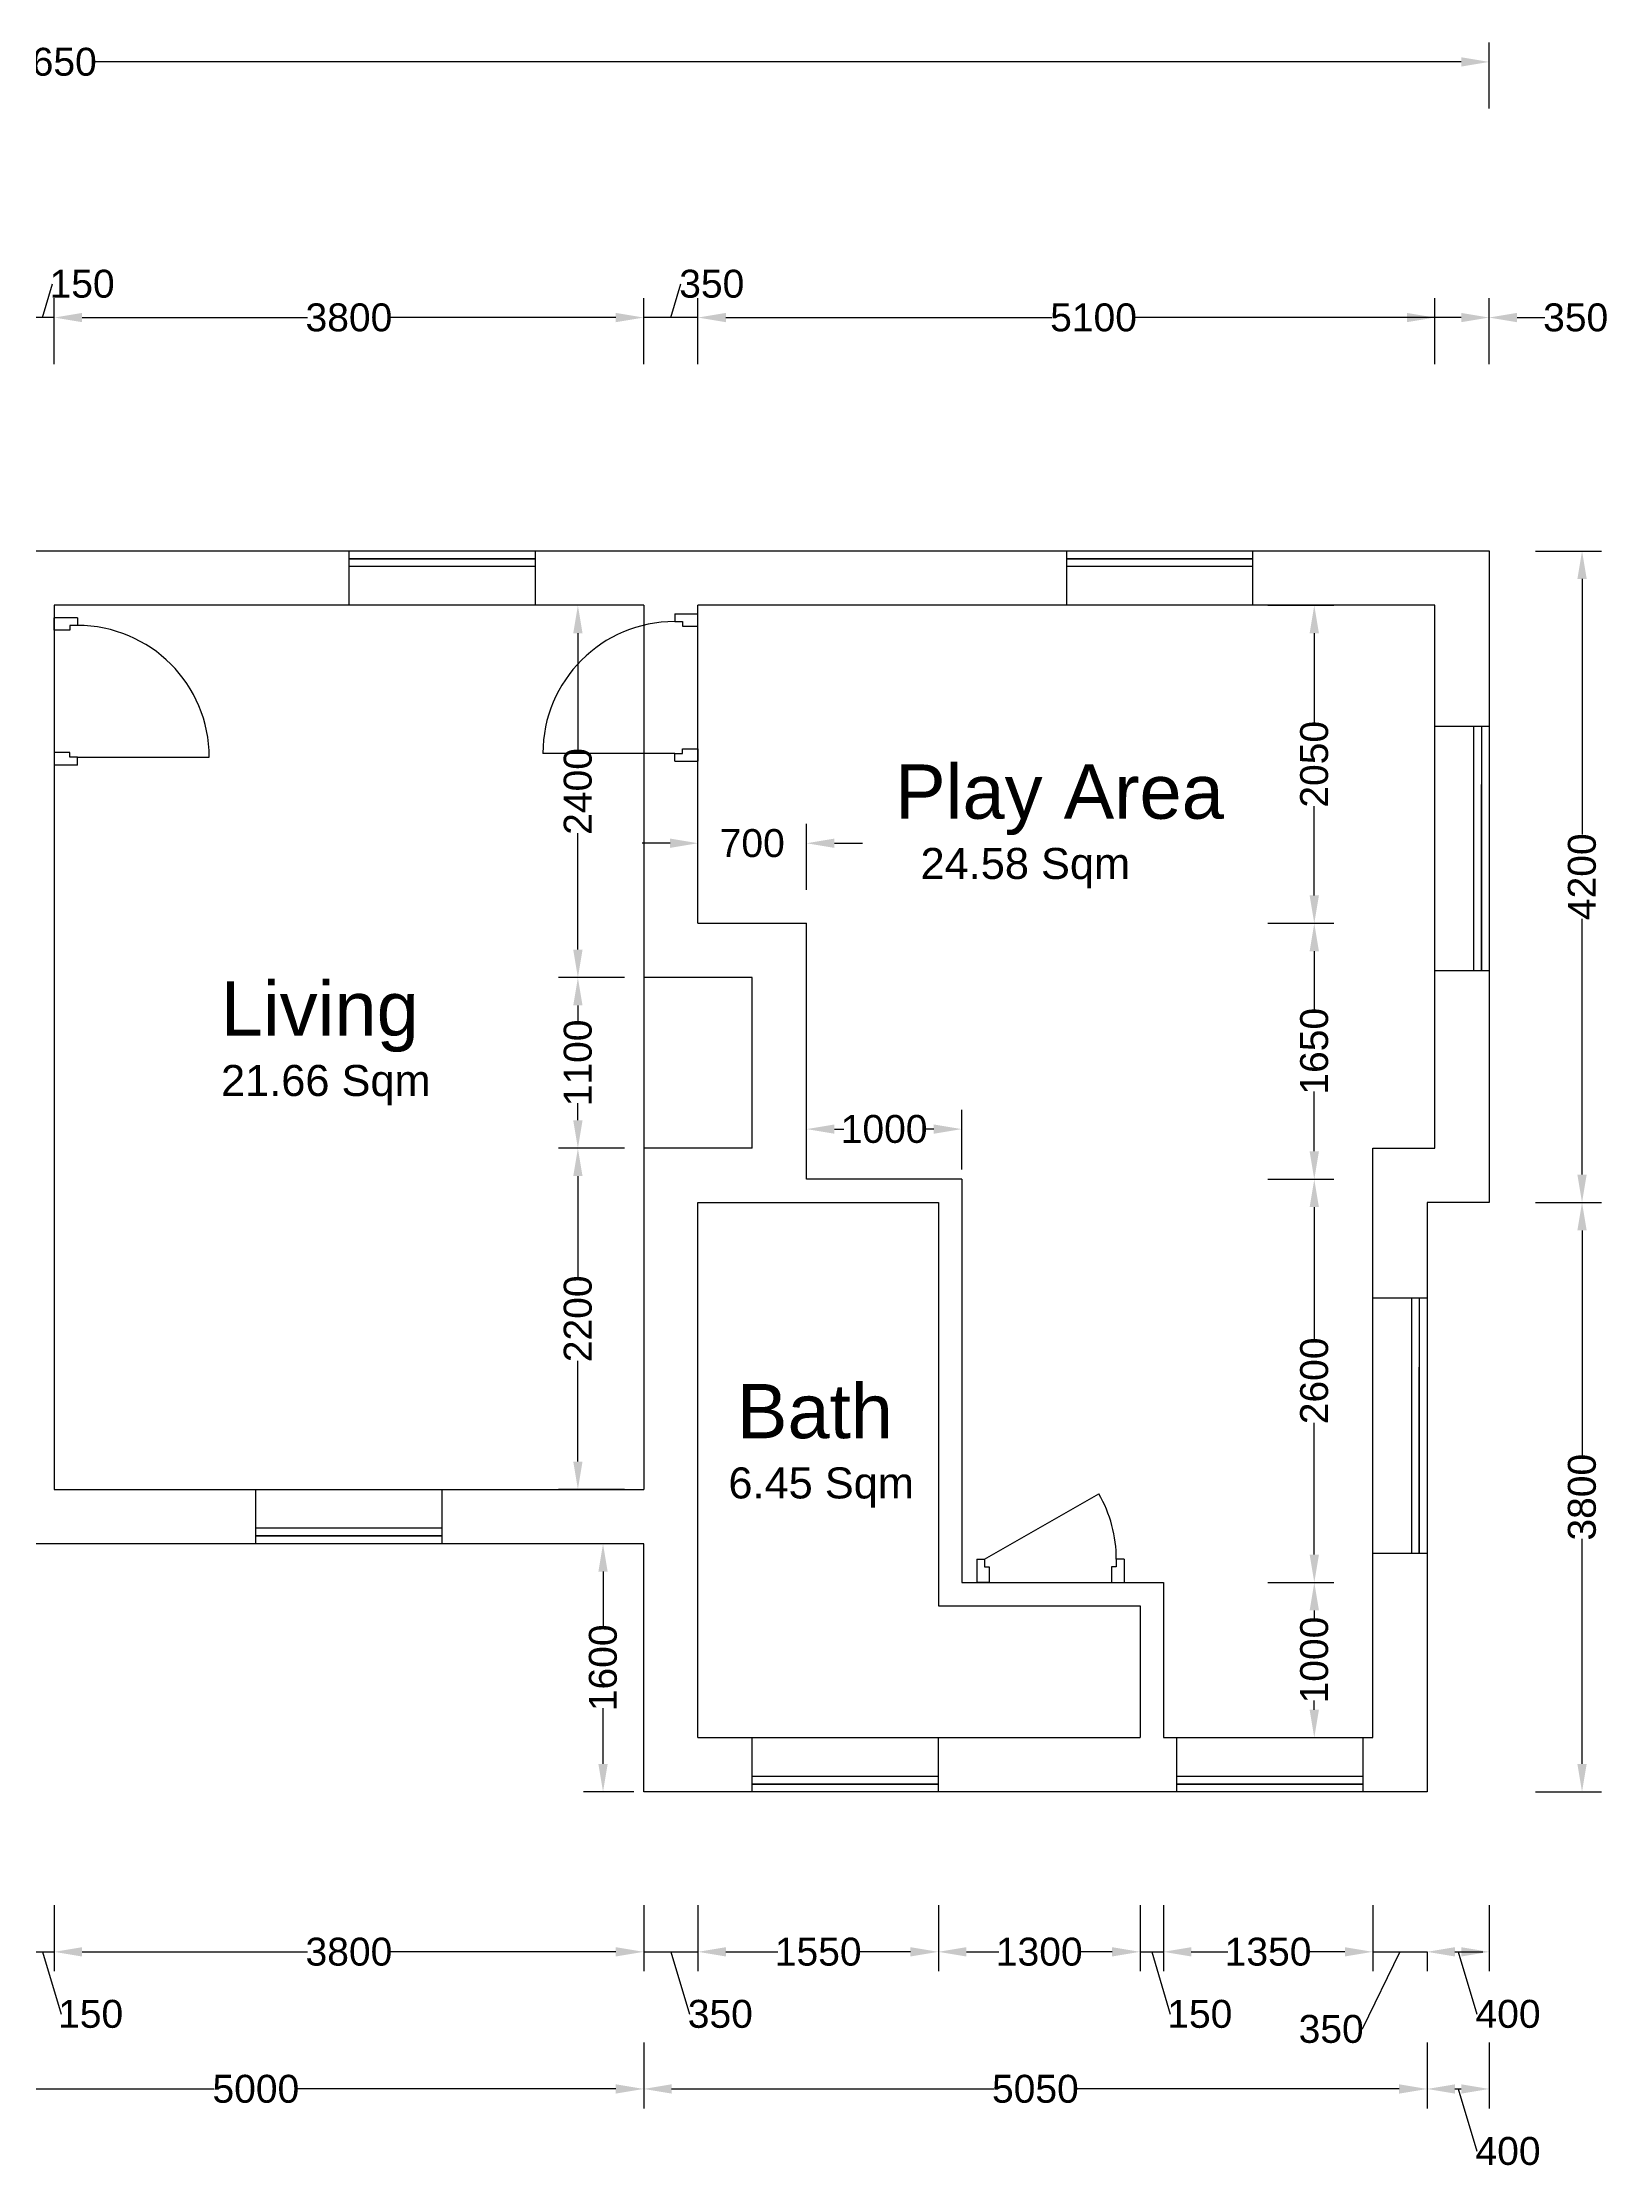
# Model space of a CAD drawing. Header units: millimetres. Extents: x -500 to 24950, y -2718 to 10994.
# Drawn here: x 14862 to 24950, y -2718 to 10994 of the extents above; entities that cross this region are included whole.
import ezdxf

# ---------------------------------------------------------------- set-up
doc = ezdxf.new("R2010")
doc.units = ezdxf.units.MM
doc.header["$MEASUREMENT"] = 0
doc.linetypes.add('CENTER2', pattern=[1.125, 0.75, -0.125, 0.125, -0.125])
for name, color, linetype in [('1walls', 7, 'Continuous'), ('dli (dimension lines)', 10, 'Continuous'), ('doors', 90, 'Continuous'), ('text labels', 7, 'Continuous'), ('windows', 130, 'Continuous')]:
    doc.layers.add(name, color=color, linetype=linetype)
doc.styles.get("Standard").update_dxf_attribs({"font": 'arial.ttf'})
doc.dimstyles.new('Annotative', dxfattribs={"dimscale": 0, "dimtxt": 1.8, "dimasz": 1.8, "dimexe": 1.25, "dimexo": 0.63, "dimgap": 0, "dimtad": 0, "dimdec": 0, "dimzin": 0, "dimdsep": 46, "dimtxsty": 'Standard', "dimcen": -2.5, "dimadec": 0, "dimazin": 0, "dimtfac": 1, "dimtdec": 0, "dimtofl": 0, "dimtmove": 0, "dimatfit": 3, "dimldrblk": 'DOT', "dimfxl": 3, "dimfxlon": 1, "dimtolj": 1, "dimtzin": 0, "dimarcsym": 0})

# ---------------------------------------------------------------- blocks, each defined once
blk = doc.blocks.new('*U5')
for p, q in [((0, 350), (0, 0)), ((0, 300), (1200, 300)), ((1200, 300), (0, 300)), ((1200, 350), (1200, 0)), ((1200, 250), (0, 250))]:
    blk.add_line(p, q)
blk = doc.blocks.new('*U4')
for p, q in [((0, 0), (0, 350)), ((1200, 0), (1200, 350)), ((1200, 100), (0, 100)), ((0, 50), (1200, 50)), ((1200, 50), (0, 50))]:
    blk.add_line(p, q)
blk = doc.blocks.new('*U3')
for p, q in [((0, 0), (0, 350)), ((1575, 0), (1575, 350)), ((1575, 100), (0, 100)), ((0, 50), (1200, 50)), ((1575, 50), (0, 50))]:
    blk.add_line(p, q)
blk = doc.blocks.new('*U2')
for p, q in [((0, 0), (0, 350)), ((1646, 0), (1646, 350)), ((1646, 100), (0, 100)), ((0, 50), (1200, 50)), ((1646, 50), (0, 50))]:
    blk.add_line(p, q)
blk = doc.blocks.new('*U8')
for p, q in [((900, 150), (900, 1000)), ((0, 150), (0, 0)), ((0, 150), (50, 150)), ((50, 150), (50, 100)), ((950, 150), (900, 150)), ((900, 150), (900, 100)), ((950, 150), (950, 0)), ((80, 0), (0, 0)), ((50, 100), (80, 100)), ((80, 100), (80, 0)), ((900, 100), (870, 100)), ((870, 100), (870, 0)), ((870, 0), (950, 0))]:
    blk.add_line(p, q)
blk.add_arc((900, 150), 850, 90, 180)
blk = doc.blocks.new('*U7')
for p, q in [((50, 150), (50, 1000)), ((0, 150), (0, 0)), ((0, 150), (50, 150)), ((50, 150), (50, 100)), ((950, 150), (900, 150)), ((900, 150), (900, 100)), ((950, 150), (950, 0)), ((80, 0), (0, 0)), ((50, 100), (80, 100)), ((80, 100), (80, 0)), ((900, 100), (870, 100)), ((870, 100), (870, 0)), ((870, 0), (950, 0))]:
    blk.add_line(p, q)
blk.add_arc((50, 150), 850, 0, 90)
blk = doc.blocks.new('*D12')
at = {"layer": 'Defpoints', "color": 0}
for p in [(24187, 9221), (24187, 8583), (23837, 8233)]:
    blk.add_point(p, dxfattribs=at)
at = {"layer": 'dli (dimension lines)', "color": 0, "lineweight": -2, "transparency": 16777216}
for p, q in [((23837, 8921), (23837, 9346)), ((24187, 8921), (24187, 9346)), ((23657, 9221), (23477, 9221)), ((24367, 9221), (24547, 9221))]:
    blk.add_line(p, q, dxfattribs=at)
at = {"layer": 'dli (dimension lines)', "color": 0, "transparency": 16777216}
for points in [[(23657, 9251), (23657, 9191), (23837, 9221)], [(24367, 9251), (24367, 9191), (24187, 9221)]]:
    blk.add_solid(points, dxfattribs=at)
at = {"layer": 'dli (dimension lines)', "color": 0, "transparency": 16777216, "insert": (24745, 9221), "char_height": 180, "attachment_point": 5}
blk.add_mtext('\\A1;350', dxfattribs=at)
blk = doc.blocks.new('_Dot')
at = {"color": 0, "linetype": 'ByBlock', "lineweight": -2}
blk.add_line((-0.5, 0), (-1, 0), dxfattribs=at)
at = {"color": 0, "linetype": 'ByBlock', "const_width": 0.5}
blk.add_lwpolyline([(-0.25, 0, 1), (0.25, 0, 1)], format="xyb", close=True, dxfattribs=at)
blk = doc.blocks.new('*D13')
at = {"layer": 'Defpoints', "color": 0}
for p in [(19087, 9221), (24187, 8583), (19087, 8233)]:
    blk.add_point(p, dxfattribs=at)
at = {"layer": 'dli (dimension lines)', "color": 0, "lineweight": -2, "transparency": 16777216}
for p, q in [((19087, 8921), (19087, 9346)), ((24187, 8921), (24187, 9346)), ((19267, 9221), (21369, 9221)), ((24007, 9221), (21905, 9221))]:
    blk.add_line(p, q, dxfattribs=at)
at = {"layer": 'dli (dimension lines)', "color": 0, "transparency": 16777216}
for points in [[(19267, 9251), (19267, 9191), (19087, 9221)], [(24007, 9251), (24007, 9191), (24187, 9221)]]:
    blk.add_solid(points, dxfattribs=at)
at = {"layer": 'dli (dimension lines)', "color": 0, "transparency": 16777216, "insert": (21637, 9221), "char_height": 180, "attachment_point": 5}
blk.add_mtext('\\A1;5100', dxfattribs=at)
blk = doc.blocks.new('*D14')
at = {"layer": 'Defpoints', "color": 0}
for p in [(18737, 9221), (18737, 8233), (19087, 8233)]:
    blk.add_point(p, dxfattribs=at)
at = {"layer": 'dli (dimension lines)', "color": 0, "lineweight": -2, "transparency": 16777216}
for p, q in [((18737, 8921), (18737, 9346)), ((18912, 9221), (18977, 9438)), ((19087, 8921), (19087, 9346)), ((18557, 9221), (18377, 9221)), ((19087, 9221), (18737, 9221)), ((19267, 9221), (19447, 9221))]:
    blk.add_line(p, q, dxfattribs=at)
at = {"layer": 'dli (dimension lines)', "color": 0, "transparency": 16777216}
for points in [[(18557, 9251), (18557, 9191), (18737, 9221)], [(19267, 9251), (19267, 9191), (19087, 9221)]]:
    blk.add_solid(points, dxfattribs=at)
at = {"layer": 'dli (dimension lines)', "color": 0, "transparency": 16777216, "insert": (19176, 9438), "char_height": 180, "attachment_point": 5}
blk.add_mtext('\\A1;350', dxfattribs=at)
blk = doc.blocks.new('*D15')
at = {"layer": 'Defpoints', "color": 0}
for p in [(14937, 9221), (14937, 8233), (18737, 8233)]:
    blk.add_point(p, dxfattribs=at)
at = {"layer": 'dli (dimension lines)', "color": 0, "lineweight": -2, "transparency": 16777216}
for p, q in [((14937, 8921), (14937, 9346)), ((18737, 8921), (18737, 9346)), ((15117, 9221), (16569, 9221)), ((18557, 9221), (17105, 9221))]:
    blk.add_line(p, q, dxfattribs=at)
at = {"layer": 'dli (dimension lines)', "color": 0, "transparency": 16777216}
for points in [[(15117, 9251), (15117, 9191), (14937, 9221)], [(18557, 9251), (18557, 9191), (18737, 9221)]]:
    blk.add_solid(points, dxfattribs=at)
at = {"layer": 'dli (dimension lines)', "color": 0, "transparency": 16777216, "insert": (16837, 9221), "char_height": 180, "attachment_point": 5}
blk.add_mtext('\\A1;3800', dxfattribs=at)
blk = doc.blocks.new('*D16')
at = {"layer": 'Defpoints', "color": 0}
for p in [(14787, 9221), (14787, 8233), (14937, 8233)]:
    blk.add_point(p, dxfattribs=at)
at = {"layer": 'dli (dimension lines)', "color": 0, "lineweight": -2, "transparency": 16777216}
for p, q in [((14787, 8921), (14787, 9346)), ((14862, 9221), (14927, 9438)), ((14937, 8921), (14937, 9346)), ((14607, 9221), (14427, 9221)), ((14937, 9221), (14787, 9221)), ((15117, 9221), (15297, 9221))]:
    blk.add_line(p, q, dxfattribs=at)
at = {"layer": 'dli (dimension lines)', "color": 0, "transparency": 16777216}
for points in [[(14607, 9251), (14607, 9191), (14787, 9221)], [(15117, 9251), (15117, 9191), (14937, 9221)]]:
    blk.add_solid(points, dxfattribs=at)
at = {"layer": 'dli (dimension lines)', "color": 0, "transparency": 16777216, "insert": (15117, 9438), "char_height": 180, "attachment_point": 5}
blk.add_mtext('\\A1;150', dxfattribs=at)
blk = doc.blocks.new('*D30')
at = {"layer": 'Defpoints', "color": 0}
for p in [(24187, 10869), (5537, 7716), (24187, 7716)]:
    blk.add_point(p, dxfattribs=at)
at = {"layer": 'dli (dimension lines)', "color": 0, "lineweight": -2, "transparency": 16777216}
for p, q in [((5537, 10569), (5537, 10994)), ((24187, 10569), (24187, 10994)), ((5717, 10869), (14532, 10869)), ((24007, 10869), (15192, 10869))]:
    blk.add_line(p, q, dxfattribs=at)
at = {"layer": 'dli (dimension lines)', "color": 0, "transparency": 16777216}
for points in [[(5717, 10899), (5717, 10839), (5537, 10869)], [(24007, 10899), (24007, 10839), (24187, 10869)]]:
    blk.add_solid(points, dxfattribs=at)
at = {"layer": 'dli (dimension lines)', "color": 0, "transparency": 16777216, "insert": (14862, 10869), "char_height": 180, "attachment_point": 5}
blk.add_mtext('\\A1;18650', dxfattribs=at)
blk = doc.blocks.new('*D31')
at = {"layer": 'Defpoints', "color": 0}
for p in [(5537, 10869), (5537, 7716), (24187, 7716)]:
    blk.add_point(p, dxfattribs=at)
at = {"layer": 'dli (dimension lines)', "color": 0, "lineweight": -2, "transparency": 16777216}
for p, q in [((5537, 10569), (5537, 10994)), ((24187, 10569), (24187, 10994)), ((5717, 10869), (14532, 10869)), ((24007, 10869), (15192, 10869))]:
    blk.add_line(p, q, dxfattribs=at)
at = {"layer": 'dli (dimension lines)', "color": 0, "transparency": 16777216}
for points in [[(5717, 10899), (5717, 10839), (5537, 10869)], [(24007, 10899), (24007, 10839), (24187, 10869)]]:
    blk.add_solid(points, dxfattribs=at)
at = {"layer": 'dli (dimension lines)', "color": 0, "transparency": 16777216, "insert": (14862, 10869), "char_height": 180, "attachment_point": 5}
blk.add_mtext('\\A1;18650', dxfattribs=at)
blk = doc.blocks.new('*D47')
at = {"layer": 'Defpoints', "color": 0}
for p in [(14787, 654), (14937, 654), (14937, -1315)]:
    blk.add_point(p, dxfattribs=at)
at = {"layer": 'dli (dimension lines)', "color": 0, "lineweight": -2, "transparency": 16777216}
for p, q in [((14787, -1015), (14787, -1440)), ((14937, -1015), (14937, -1440)), ((14607, -1315), (14427, -1315)), ((14787, -1315), (14937, -1315)), ((14862, -1315), (14982, -1716)), ((15117, -1315), (15297, -1315))]:
    blk.add_line(p, q, dxfattribs=at)
at = {"layer": 'dli (dimension lines)', "color": 0, "transparency": 16777216}
for points in [[(14607, -1285), (14607, -1345), (14787, -1315)], [(15117, -1285), (15117, -1345), (14937, -1315)]]:
    blk.add_solid(points, dxfattribs=at)
at = {"layer": 'dli (dimension lines)', "color": 0, "transparency": 16777216, "insert": (15172, -1716), "char_height": 180, "attachment_point": 5}
blk.add_mtext('\\A1;150', dxfattribs=at)
blk = doc.blocks.new('*D48')
at = {"layer": 'Defpoints', "color": 0}
for p in [(14937, 654), (18737, 654), (18737, -1315)]:
    blk.add_point(p, dxfattribs=at)
at = {"layer": 'dli (dimension lines)', "color": 0, "lineweight": -2, "transparency": 16777216}
for p, q in [((14937, -1015), (14937, -1440)), ((18737, -1015), (18737, -1440)), ((15117, -1315), (16569, -1315)), ((18557, -1315), (17105, -1315))]:
    blk.add_line(p, q, dxfattribs=at)
at = {"layer": 'dli (dimension lines)', "color": 0, "transparency": 16777216}
for points in [[(15117, -1285), (15117, -1345), (14937, -1315)], [(18557, -1285), (18557, -1345), (18737, -1315)]]:
    blk.add_solid(points, dxfattribs=at)
at = {"layer": 'dli (dimension lines)', "color": 0, "transparency": 16777216, "insert": (16837, -1315), "char_height": 180, "attachment_point": 5}
blk.add_mtext('\\A1;3800', dxfattribs=at)
blk = doc.blocks.new('*D49')
at = {"layer": 'Defpoints', "color": 0}
for p in [(18737, 654), (19087, -946), (19087, -1315)]:
    blk.add_point(p, dxfattribs=at)
at = {"layer": 'dli (dimension lines)', "color": 0, "lineweight": -2, "transparency": 16777216}
for p, q in [((18737, -1015), (18737, -1440)), ((19087, -1015), (19087, -1440)), ((18557, -1315), (18377, -1315)), ((18737, -1315), (19087, -1315)), ((18912, -1315), (19032, -1716)), ((19267, -1315), (19447, -1315))]:
    blk.add_line(p, q, dxfattribs=at)
at = {"layer": 'dli (dimension lines)', "color": 0, "transparency": 16777216}
for points in [[(18557, -1285), (18557, -1345), (18737, -1315)], [(19267, -1285), (19267, -1345), (19087, -1315)]]:
    blk.add_solid(points, dxfattribs=at)
at = {"layer": 'dli (dimension lines)', "color": 0, "transparency": 16777216, "insert": (19231, -1716), "char_height": 180, "attachment_point": 5}
blk.add_mtext('\\A1;350', dxfattribs=at)
blk = doc.blocks.new('*D50')
at = {"layer": 'Defpoints', "color": 0}
for p in [(20637, -96), (19087, -946), (20637, -1315)]:
    blk.add_point(p, dxfattribs=at)
at = {"layer": 'dli (dimension lines)', "color": 0, "lineweight": -2, "transparency": 16777216}
for p, q in [((19087, -1015), (19087, -1440)), ((20637, -1015), (20637, -1440)), ((19267, -1315), (19602, -1315)), ((20457, -1315), (20122, -1315))]:
    blk.add_line(p, q, dxfattribs=at)
at = {"layer": 'dli (dimension lines)', "color": 0, "transparency": 16777216}
for points in [[(19267, -1285), (19267, -1345), (19087, -1315)], [(20457, -1285), (20457, -1345), (20637, -1315)]]:
    blk.add_solid(points, dxfattribs=at)
at = {"layer": 'dli (dimension lines)', "color": 0, "transparency": 16777216, "insert": (19862, -1315), "char_height": 180, "attachment_point": 5}
blk.add_mtext('\\A1;1550', dxfattribs=at)
blk = doc.blocks.new('*D51')
at = {"layer": 'Defpoints', "color": 0}
for p in [(20637, -96), (21937, -96), (21937, -1315)]:
    blk.add_point(p, dxfattribs=at)
at = {"layer": 'dli (dimension lines)', "color": 0, "lineweight": -2, "transparency": 16777216}
for p, q in [((20637, -1015), (20637, -1440)), ((21937, -1015), (21937, -1440)), ((20817, -1315), (21027, -1315)), ((21757, -1315), (21547, -1315))]:
    blk.add_line(p, q, dxfattribs=at)
at = {"layer": 'dli (dimension lines)', "color": 0, "transparency": 16777216}
for points in [[(20817, -1285), (20817, -1345), (20637, -1315)], [(21757, -1285), (21757, -1345), (21937, -1315)]]:
    blk.add_solid(points, dxfattribs=at)
at = {"layer": 'dli (dimension lines)', "color": 0, "transparency": 16777216, "insert": (21287, -1315), "char_height": 180, "attachment_point": 5}
blk.add_mtext('\\A1;1300', dxfattribs=at)
blk = doc.blocks.new('*D52')
at = {"layer": 'Defpoints', "color": 0}
for p in [(21937, -96), (22087, -946), (22087, -1315)]:
    blk.add_point(p, dxfattribs=at)
at = {"layer": 'dli (dimension lines)', "color": 0, "lineweight": -2, "transparency": 16777216}
for p, q in [((21937, -1015), (21937, -1440)), ((22087, -1015), (22087, -1440)), ((21757, -1315), (21577, -1315)), ((21937, -1315), (22087, -1315)), ((22012, -1315), (22132, -1716)), ((22267, -1315), (22447, -1315))]:
    blk.add_line(p, q, dxfattribs=at)
at = {"layer": 'dli (dimension lines)', "color": 0, "transparency": 16777216}
for points in [[(21757, -1285), (21757, -1345), (21937, -1315)], [(22267, -1285), (22267, -1345), (22087, -1315)]]:
    blk.add_solid(points, dxfattribs=at)
at = {"layer": 'dli (dimension lines)', "color": 0, "transparency": 16777216, "insert": (22322, -1716), "char_height": 180, "attachment_point": 5}
blk.add_mtext('\\A1;150', dxfattribs=at)
blk = doc.blocks.new('*D53')
at = {"layer": 'Defpoints', "color": 0}
for p in [(22087, -946), (23437, -946), (23437, -1315)]:
    blk.add_point(p, dxfattribs=at)
at = {"layer": 'dli (dimension lines)', "color": 0, "lineweight": -2, "transparency": 16777216}
for p, q in [((22087, -1015), (22087, -1440)), ((23437, -1015), (23437, -1440)), ((22267, -1315), (22502, -1315)), ((23257, -1315), (23022, -1315))]:
    blk.add_line(p, q, dxfattribs=at)
at = {"layer": 'dli (dimension lines)', "color": 0, "transparency": 16777216}
for points in [[(22267, -1285), (22267, -1345), (22087, -1315)], [(23257, -1285), (23257, -1345), (23437, -1315)]]:
    blk.add_solid(points, dxfattribs=at)
at = {"layer": 'dli (dimension lines)', "color": 0, "transparency": 16777216, "insert": (22762, -1315), "char_height": 180, "attachment_point": 5}
blk.add_mtext('\\A1;1350', dxfattribs=at)
blk = doc.blocks.new('*D54')
at = {"layer": 'Defpoints', "color": 0}
for p in [(23437, -946), (23787, -1296), (23787, -1315)]:
    blk.add_point(p, dxfattribs=at)
at = {"layer": 'dli (dimension lines)', "color": 0, "lineweight": -2, "transparency": 16777216}
for p, q in [((23437, -1015), (23437, -1440)), ((23257, -1315), (23077, -1315)), ((23612, -1315), (23368, -1813)), ((23437, -1315), (23787, -1315)), ((23787, -1315), (23787, -1440)), ((23967, -1315), (24147, -1315))]:
    blk.add_line(p, q, dxfattribs=at)
at = {"layer": 'dli (dimension lines)', "color": 0, "transparency": 16777216}
for points in [[(23257, -1285), (23257, -1345), (23437, -1315)], [(23967, -1285), (23967, -1345), (23787, -1315)]]:
    blk.add_solid(points, dxfattribs=at)
at = {"layer": 'dli (dimension lines)', "color": 0, "transparency": 16777216, "insert": (23169, -1813), "char_height": 180, "attachment_point": 5}
blk.add_mtext('\\A1;350', dxfattribs=at)
blk = doc.blocks.new('*D55')
at = {"layer": 'Defpoints', "color": 0}
for p in [(24187, 2504), (23787, -1296), (24187, -1315)]:
    blk.add_point(p, dxfattribs=at)
at = {"layer": 'dli (dimension lines)', "color": 0, "lineweight": -2, "transparency": 16777216}
for p, q in [((24187, -1015), (24187, -1440)), ((23787, -1315), (23787, -1440)), ((23967, -1315), (24007, -1315)), ((23987, -1315), (24107, -1716))]:
    blk.add_line(p, q, dxfattribs=at)
at = {"layer": 'dli (dimension lines)', "color": 0, "transparency": 16777216}
for points in [[(23967, -1285), (23967, -1345), (23787, -1315)], [(24007, -1285), (24007, -1345), (24187, -1315)]]:
    blk.add_solid(points, dxfattribs=at)
at = {"layer": 'dli (dimension lines)', "color": 0, "transparency": 16777216, "insert": (24309, -1716), "char_height": 180, "attachment_point": 5}
blk.add_mtext('\\A1;400', dxfattribs=at)
blk = doc.blocks.new('*D61')
at = {"layer": 'Defpoints', "color": 0}
for p in [(13737, 116), (18737, -284), (18737, -2199)]:
    blk.add_point(p, dxfattribs=at)
at = {"layer": 'dli (dimension lines)', "color": 0, "lineweight": -2, "transparency": 16777216}
for p, q in [((13737, -1899), (13737, -2324)), ((18737, -1899), (18737, -2324)), ((13917, -2199), (15969, -2199)), ((18557, -2199), (16505, -2199))]:
    blk.add_line(p, q, dxfattribs=at)
at = {"layer": 'dli (dimension lines)', "color": 0, "transparency": 16777216}
for points in [[(13917, -2169), (13917, -2229), (13737, -2199)], [(18557, -2169), (18557, -2229), (18737, -2199)]]:
    blk.add_solid(points, dxfattribs=at)
at = {"layer": 'dli (dimension lines)', "color": 0, "transparency": 16777216, "insert": (16237, -2199), "char_height": 180, "attachment_point": 5}
blk.add_mtext('\\A1;5000', dxfattribs=at)
blk = doc.blocks.new('*D62')
at = {"layer": 'Defpoints', "color": 0}
for p in [(18737, -284), (23787, -284), (23787, -2199)]:
    blk.add_point(p, dxfattribs=at)
at = {"layer": 'dli (dimension lines)', "color": 0, "lineweight": -2, "transparency": 16777216}
for p, q in [((18737, -1899), (18737, -2324)), ((23787, -1899), (23787, -2324)), ((18917, -2199), (20994, -2199)), ((23607, -2199), (21530, -2199))]:
    blk.add_line(p, q, dxfattribs=at)
at = {"layer": 'dli (dimension lines)', "color": 0, "transparency": 16777216}
for points in [[(18917, -2169), (18917, -2229), (18737, -2199)], [(23607, -2169), (23607, -2229), (23787, -2199)]]:
    blk.add_solid(points, dxfattribs=at)
at = {"layer": 'dli (dimension lines)', "color": 0, "transparency": 16777216, "insert": (21262, -2199), "char_height": 180, "attachment_point": 5}
blk.add_mtext('\\A1;5050', dxfattribs=at)
blk = doc.blocks.new('*D63')
at = {"layer": 'Defpoints', "color": 0}
for p in [(24187, 3516), (23787, -284), (24187, -2199)]:
    blk.add_point(p, dxfattribs=at)
at = {"layer": 'dli (dimension lines)', "color": 0, "lineweight": -2, "transparency": 16777216}
for p, q in [((23787, -1899), (23787, -2324)), ((24187, -1899), (24187, -2324)), ((23967, -2199), (24007, -2199)), ((23987, -2199), (24107, -2600))]:
    blk.add_line(p, q, dxfattribs=at)
at = {"layer": 'dli (dimension lines)', "color": 0, "transparency": 16777216}
for points in [[(23967, -2169), (23967, -2229), (23787, -2199)], [(24007, -2169), (24007, -2229), (24187, -2199)]]:
    blk.add_solid(points, dxfattribs=at)
at = {"layer": 'dli (dimension lines)', "color": 0, "transparency": 16777216, "insert": (24309, -2600), "char_height": 180, "attachment_point": 5}
blk.add_mtext('\\A1;400', dxfattribs=at)
blk = doc.blocks.new('*D64')
at = {"layer": 'Defpoints', "color": 0}
for p in [(24187, 7716), (24187, 3516), (24786, 3516)]:
    blk.add_point(p, dxfattribs=at)
at = {"layer": 'dli (dimension lines)', "color": 0, "lineweight": -2, "transparency": 16777216}
for p, q in [((24486, 7716), (24911, 7716)), ((24786, 7536), (24786, 5888)), ((24786, 3696), (24786, 5344)), ((24486, 3516), (24911, 3516))]:
    blk.add_line(p, q, dxfattribs=at)
at = {"layer": 'dli (dimension lines)', "color": 0, "transparency": 16777216}
for points in [[(24756, 7536), (24816, 7536), (24786, 7716)], [(24756, 3696), (24816, 3696), (24786, 3516)]]:
    blk.add_solid(points, dxfattribs=at)
at = {"layer": 'dli (dimension lines)', "color": 0, "transparency": 16777216, "insert": (24786, 5616), "char_height": 180, "attachment_point": 5, "rotation": 90}
blk.add_mtext('\\A1;4200', dxfattribs=at)
blk = doc.blocks.new('*D65')
at = {"layer": 'Defpoints', "color": 0}
for p in [(24187, 3516), (23787, -284), (24786, -284)]:
    blk.add_point(p, dxfattribs=at)
at = {"layer": 'dli (dimension lines)', "color": 0, "lineweight": -2, "transparency": 16777216}
for p, q in [((24486, 3516), (24911, 3516)), ((24786, 3336), (24786, 1884)), ((24786, -104), (24786, 1348)), ((24486, -284), (24911, -284))]:
    blk.add_line(p, q, dxfattribs=at)
at = {"layer": 'dli (dimension lines)', "color": 0, "transparency": 16777216}
for points in [[(24756, 3336), (24816, 3336), (24786, 3516)], [(24756, -104), (24816, -104), (24786, -284)]]:
    blk.add_solid(points, dxfattribs=at)
at = {"layer": 'dli (dimension lines)', "color": 0, "transparency": 16777216, "insert": (24786, 1616), "char_height": 180, "attachment_point": 5, "rotation": 90}
blk.add_mtext('\\A1;3800', dxfattribs=at)
blk = doc.blocks.new('*D90')
at = {"layer": 'Defpoints', "color": 0}
for p in [(18737, 1316), (18475, -284), (18737, -284)]:
    blk.add_point(p, dxfattribs=at)
at = {"layer": 'dli (dimension lines)', "color": 0, "lineweight": -2, "transparency": 16777216}
for p, q in [((18674, 1316), (18350, 1316)), ((18475, 1136), (18475, 776)), ((18475, -104), (18475, 256)), ((18674, -284), (18350, -284))]:
    blk.add_line(p, q, dxfattribs=at)
at = {"layer": 'dli (dimension lines)', "color": 0, "transparency": 16777216}
for points in [[(18445, 1136), (18505, 1136), (18475, 1316)], [(18445, -104), (18505, -104), (18475, -284)]]:
    blk.add_solid(points, dxfattribs=at)
at = {"layer": 'dli (dimension lines)', "color": 0, "transparency": 16777216, "insert": (18475, 516), "char_height": 180, "attachment_point": 5, "rotation": 90}
blk.add_mtext('\\A1;1600', dxfattribs=at)
blk = doc.blocks.new('*D91')
at = {"layer": 'Defpoints', "color": 0}
for p in [(18737, 7366), (18313, 4966), (18737, 4966)]:
    blk.add_point(p, dxfattribs=at)
at = {"layer": 'dli (dimension lines)', "color": 0, "lineweight": -2, "transparency": 16777216}
for p, q in [((18613, 7366), (18188, 7366)), ((18313, 7186), (18313, 6436)), ((18313, 5146), (18313, 5896)), ((18613, 4966), (18188, 4966))]:
    blk.add_line(p, q, dxfattribs=at)
at = {"layer": 'dli (dimension lines)', "color": 0, "transparency": 16777216}
for points in [[(18283, 7186), (18343, 7186), (18313, 7366)], [(18283, 5146), (18343, 5146), (18313, 4966)]]:
    blk.add_solid(points, dxfattribs=at)
at = {"layer": 'dli (dimension lines)', "color": 0, "transparency": 16777216, "insert": (18313, 6166), "char_height": 180, "attachment_point": 5, "rotation": 90}
blk.add_mtext('\\A1;2400', dxfattribs=at)
blk = doc.blocks.new('*D92')
at = {"layer": 'Defpoints', "color": 0}
for p in [(18737, 4966), (18313, 3866), (18737, 3866)]:
    blk.add_point(p, dxfattribs=at)
at = {"layer": 'dli (dimension lines)', "color": 0, "lineweight": -2, "transparency": 16777216}
for p, q in [((18613, 4966), (18188, 4966)), ((18313, 4786), (18313, 4676)), ((18313, 4046), (18313, 4156)), ((18613, 3866), (18188, 3866))]:
    blk.add_line(p, q, dxfattribs=at)
at = {"layer": 'dli (dimension lines)', "color": 0, "transparency": 16777216}
for points in [[(18283, 4786), (18343, 4786), (18313, 4966)], [(18283, 4046), (18343, 4046), (18313, 3866)]]:
    blk.add_solid(points, dxfattribs=at)
at = {"layer": 'dli (dimension lines)', "color": 0, "transparency": 16777216, "insert": (18313, 4416), "char_height": 180, "attachment_point": 5, "rotation": 90}
blk.add_mtext('\\A1;1100', dxfattribs=at)
blk = doc.blocks.new('*D93')
at = {"layer": 'Defpoints', "color": 0}
for p in [(18737, 3866), (18313, 1666), (18737, 1666)]:
    blk.add_point(p, dxfattribs=at)
at = {"layer": 'dli (dimension lines)', "color": 0, "lineweight": -2, "transparency": 16777216}
for p, q in [((18613, 3866), (18188, 3866)), ((18313, 3686), (18313, 3036)), ((18313, 1846), (18313, 2496)), ((18613, 1666), (18188, 1666))]:
    blk.add_line(p, q, dxfattribs=at)
at = {"layer": 'dli (dimension lines)', "color": 0, "transparency": 16777216}
for points in [[(18283, 3686), (18343, 3686), (18313, 3866)], [(18283, 1846), (18343, 1846), (18313, 1666)]]:
    blk.add_solid(points, dxfattribs=at)
at = {"layer": 'dli (dimension lines)', "color": 0, "transparency": 16777216, "insert": (18313, 2766), "char_height": 180, "attachment_point": 5, "rotation": 90}
blk.add_mtext('\\A1;2200', dxfattribs=at)
blk = doc.blocks.new('*D94')
at = {"layer": 'Defpoints', "color": 0}
for p in [(19787, 5832), (19087, 5316), (19787, 5316)]:
    blk.add_point(p, dxfattribs=at)
at = {"layer": 'dli (dimension lines)', "color": 0, "lineweight": -2, "transparency": 16777216}
for p, q in [((19087, 5532), (19087, 5957)), ((19787, 5532), (19787, 5957)), ((18907, 5832), (18727, 5832)), ((19967, 5832), (20147, 5832))]:
    blk.add_line(p, q, dxfattribs=at)
at = {"layer": 'dli (dimension lines)', "color": 0, "transparency": 16777216}
for points in [[(18907, 5862), (18907, 5802), (19087, 5832)], [(19967, 5862), (19967, 5802), (19787, 5832)]]:
    blk.add_solid(points, dxfattribs=at)
at = {"layer": 'dli (dimension lines)', "color": 0, "transparency": 16777216, "insert": (19437, 5832), "char_height": 180, "attachment_point": 5}
blk.add_mtext('\\A1;700', dxfattribs=at)
blk = doc.blocks.new('*D95')
at = {"layer": 'Defpoints', "color": 0}
for p in [(20787, 3989), (19787, 3666), (20787, 3666)]:
    blk.add_point(p, dxfattribs=at)
at = {"layer": 'dli (dimension lines)', "color": 0, "lineweight": -2, "transparency": 16777216}
for p, q in [((19787, 3729), (19787, 4114)), ((20787, 3729), (20787, 4114)), ((19967, 3989), (20027, 3989)), ((20607, 3989), (20547, 3989))]:
    blk.add_line(p, q, dxfattribs=at)
at = {"layer": 'dli (dimension lines)', "color": 0, "transparency": 16777216}
for points in [[(19967, 4019), (19967, 3959), (19787, 3989)], [(20607, 4019), (20607, 3959), (20787, 3989)]]:
    blk.add_solid(points, dxfattribs=at)
at = {"layer": 'dli (dimension lines)', "color": 0, "transparency": 16777216, "insert": (20287, 3989), "char_height": 180, "attachment_point": 5}
blk.add_mtext('\\A1;1000', dxfattribs=at)
blk = doc.blocks.new('*D97')
at = {"layer": 'Defpoints', "color": 0}
for p in [(19087, 7366), (19787, 5316), (23060, 5316)]:
    blk.add_point(p, dxfattribs=at)
at = {"layer": 'dli (dimension lines)', "color": 0, "lineweight": -2, "transparency": 16777216}
for p, q in [((22760, 7366), (23185, 7366)), ((23060, 7186), (23060, 6611)), ((23060, 5496), (23060, 6071)), ((22760, 5316), (23185, 5316))]:
    blk.add_line(p, q, dxfattribs=at)
at = {"layer": 'dli (dimension lines)', "color": 0, "transparency": 16777216}
for points in [[(23030, 7186), (23090, 7186), (23060, 7366)], [(23030, 5496), (23090, 5496), (23060, 5316)]]:
    blk.add_solid(points, dxfattribs=at)
at = {"layer": 'dli (dimension lines)', "color": 0, "transparency": 16777216, "insert": (23060, 6341), "char_height": 180, "attachment_point": 5, "rotation": 90}
blk.add_mtext('\\A1;2050', dxfattribs=at)
blk = doc.blocks.new('*D98')
at = {"layer": 'Defpoints', "color": 0}
for p in [(19787, 5316), (20787, 3666), (23060, 3666)]:
    blk.add_point(p, dxfattribs=at)
at = {"layer": 'dli (dimension lines)', "color": 0, "lineweight": -2, "transparency": 16777216}
for p, q in [((22760, 5316), (23185, 5316)), ((23060, 5136), (23060, 4751)), ((23060, 3846), (23060, 4231)), ((22760, 3666), (23185, 3666))]:
    blk.add_line(p, q, dxfattribs=at)
at = {"layer": 'dli (dimension lines)', "color": 0, "transparency": 16777216}
for points in [[(23030, 5136), (23090, 5136), (23060, 5316)], [(23030, 3846), (23090, 3846), (23060, 3666)]]:
    blk.add_solid(points, dxfattribs=at)
at = {"layer": 'dli (dimension lines)', "color": 0, "transparency": 16777216, "insert": (23060, 4491), "char_height": 180, "attachment_point": 5, "rotation": 90}
blk.add_mtext('\\A1;1650', dxfattribs=at)
blk = doc.blocks.new('*D99')
at = {"layer": 'Defpoints', "color": 0}
for p in [(20787, 3666), (22087, 1066), (23060, 1066)]:
    blk.add_point(p, dxfattribs=at)
at = {"layer": 'dli (dimension lines)', "color": 0, "lineweight": -2, "transparency": 16777216}
for p, q in [((22760, 3666), (23185, 3666)), ((23060, 3486), (23060, 2636)), ((23060, 1246), (23060, 2096)), ((22760, 1066), (23185, 1066))]:
    blk.add_line(p, q, dxfattribs=at)
at = {"layer": 'dli (dimension lines)', "color": 0, "transparency": 16777216}
for points in [[(23030, 3486), (23090, 3486), (23060, 3666)], [(23030, 1246), (23090, 1246), (23060, 1066)]]:
    blk.add_solid(points, dxfattribs=at)
at = {"layer": 'dli (dimension lines)', "color": 0, "transparency": 16777216, "insert": (23060, 2366), "char_height": 180, "attachment_point": 5, "rotation": 90}
blk.add_mtext('\\A1;2600', dxfattribs=at)
blk = doc.blocks.new('*D100')
at = {"layer": 'Defpoints', "color": 0}
for p in [(22087, 1066), (22087, 66), (23060, 66)]:
    blk.add_point(p, dxfattribs=at)
at = {"layer": 'dli (dimension lines)', "color": 0, "lineweight": -2, "transparency": 16777216}
for p, q in [((22760, 1066), (23185, 1066)), ((23060, 886), (23060, 826)), ((23060, 246), (23060, 306)), ((22760, 66), (23185, 66))]:
    blk.add_line(p, q, dxfattribs=at)
at = {"layer": 'dli (dimension lines)', "color": 0, "transparency": 16777216}
for points in [[(23030, 886), (23090, 886), (23060, 1066)], [(23030, 246), (23090, 246), (23060, 66)]]:
    blk.add_solid(points, dxfattribs=at)
at = {"layer": 'dli (dimension lines)', "color": 0, "transparency": 16777216, "insert": (23060, 566), "char_height": 180, "attachment_point": 5, "rotation": 90}
blk.add_mtext('\\A1;1000', dxfattribs=at)

msp = doc.modelspace()

# ---------------------------------------------------------------- linework, layer by layer
for p, q in [((20963.8, 1066.1), (20883.8, 1066.1)), ((21753.8, 1066.1), (21833.8, 1066.1))]:
    msp.add_line(p, q)
at = {"layer": '1walls'}
for p, q in [((14937, 7366.1), (14937, 1666.1)), ((19087, 5316.1), (19087, 7366.1)), ((19437, 4966.1), (18737, 4966.1)), ((19437, 3866.1), (19437, 4966.1)), ((19437, 3866.1), (18737, 3866.1))]:
    msp.add_line(p, q, dxfattribs=at)
at = {"layer": '1walls', "color": 141, "linetype": 'CENTER2', "ltscale": 3}
msp.add_line((18737, 4966.1), (18737, 3866.1), dxfattribs=at)
at = {"layer": '1walls'}
for points in [[(5537, 7716.1), (24187, 7716.1), (24187, 3516.1), (23787, 3516.1), (23787, -283.9), (18737, -283.9), (18737, 1316.1), (13737, 1316.1), (13737, 116.1), (11437, 116.1), (11437, -683.9), (7737, -683.9), (7737, 16.1), (5537, 16.1), (5537, 416.1), (3387, 416.1)], [(18737, 7366.1), (14937, 7366.1)], [(18737, 7366.1), (18737, 4966.1)], [(22087, 66.1), (23437, 66.1), (23437, 3866.1), (23837, 3866.1), (23837, 7366.1), (19087, 7366.1)], [(19087, 5316.1), (19787, 5316.1)], [(20787, 3666.1), (19787, 3666.1), (19787, 5316.1)], [(18737, 3866.1), (18737, 1666.1)], [(20787, 3666.1), (20787, 1066.1), (22087, 1066.1), (22087, 66.1)], [(19087, 66.1), (19087, 3516.1)], [(19087, 3516.1), (20637, 3516.1), (20637, 916.1), (21937, 916.1), (21937, 66.1)], [(14937, 1666.1), (18737, 1666.1)], [(19087, 66.1), (21937, 66.1)]]:
    msp.add_lwpolyline(points, dxfattribs=at)
at = {"layer": 'doors'}
for p, q in [((20933.8, 1216.1), (21671.6, 1638.1)), ((20883.8, 1216.1), (20883.8, 1066.1)), ((20883.8, 1216.1), (20933.8, 1216.1)), ((20933.8, 1216.1), (20933.8, 1166.1)), ((20933.8, 1166.1), (20963.8, 1166.1)), ((20963.8, 1166.1), (20963.8, 1066.1)), ((21783.8, 1166.1), (21753.8, 1166.1)), ((21753.8, 1166.1), (21753.8, 1066.1)), ((21833.8, 1216.1), (21783.8, 1216.1)), ((21783.8, 1216.1), (21783.8, 1166.1)), ((21833.8, 1216.1), (21833.8, 1066.1))]:
    msp.add_line(p, q, dxfattribs=at)
msp.add_arc((20933.8, 1216.1), 850, 0, 29.76671, dxfattribs=at)

# ---------------------------------------------------------------- block references
for name, p, rotation in [('*U8', (14937, 7286.1), 270), ('*U7', (19087, 6361.1), 89.99999999999999)]:
    msp.add_blockref(name, p, dxfattribs=dict(at, rotation=rotation))
at = {"layer": 'windows'}
for name, p in [('*U5', (16837, 7366.1)), ('*U5', (21462, 7366.1)), ('*U4', (16237, 1316.1)), ('*U4', (19437, -283.9)), ('*U4', (22174.4, -283.9))]:
    msp.add_blockref(name, p, dxfattribs=at)
at = {"layer": 'windows', "rotation": 89.99999999999999}
for name, p in [('*U3', (24187, 5010.4)), ('*U2', (23787, 1253.4))]:
    msp.add_blockref(name, p, dxfattribs=at)

# ---------------------------------------------------------------- texts
at = {"layer": 'text labels'}
for s, height, p in [('Play Area', 350, (20357.5, 5989.8)), ('24.58 Sqm', 200, (20521.7, 5601.6)), ('Living', 350, (16010.2, 4590.7)), ('21.66 Sqm', 200, (16012.6, 4202.6)), ('Bath', 350, (19338, 1996.1)), ('6.45 Sqm', 200, (19283.2, 1608))]:
    msp.add_text(s, height=height, dxfattribs=at).set_placement(p)

# ---------------------------------------------------------------- dimensions: what is measured, and where the dimension line sits
at = {"layer": 'dli (dimension lines)'}
for base, p1, p2, picture, middle in [((24187, 10869), (5537, 7716.1), (24187, 7716.1), '*D30', (14862, 10869)), ((5537, 10869), (24187, 7716.1), (5537, 7716.1), '*D31', (14862, 10869)), ((14787, 9220.9), (14937, 8233.4), (14787, 8233.4), '*D16', (14927, 9437.8)), ((18737, 9220.9), (19087, 8233.4), (18737, 8233.4), '*D14', (18977.1, 9437.8)), ((14937, 9220.9), (18737, 8233.4), (14937, 8233.4), '*D15', (16837, 9220.9)), ((19087, 9220.9), (24187, 8583.4), (19087, 8233.4), '*D13', (21637, 9220.9)), ((24187, 9220.9), (23837, 8233.4), (24187, 8583.4), '*D12', (24745.4, 9220.9)), ((19787, 5832.4), (19087, 5316.1), (19787, 5316.1), '*D94', (19437, 5832.4)), ((20787, 3989.4), (19787, 3666.1), (20787, 3666.1), '*D95', (20287, 3989.4)), ((24187, -2199.1), (23787, -283.9), (24187, 3516.1), '*D63', (24107.2, -2599.8)), ((24187, -1315.5), (23787, -1296.3), (24187, 2503.7), '*D55', (24107.2, -1716.2)), ((14937, -1315.5), (14787, 653.7), (14937, 653.7), '*D47', (14982.2, -1716.2)), ((18737, -1315.5), (14937, 653.7), (18737, 653.7), '*D48', (16837, -1315.5)), ((19087, -1315.5), (18737, 653.7), (19087, -946.3), '*D49', (19032.2, -1716.4)), ((18737, -2199.1), (13737, 116.1), (18737, -283.9), '*D61', (16237, -2199.1)), ((20637, -1315.5), (19087, -946.3), (20637, -96.3), '*D50', (19862, -1315.5)), ((21937, -1315.5), (20637, -96.3), (21937, -96.3), '*D51', (21287, -1315.5)), ((22087, -1315.5), (21937, -96.3), (22087, -946.3), '*D52', (22132.2, -1716.2)), ((23787, -2199.1), (18737, -283.9), (23787, -283.9), '*D62', (21262, -2199.1)), ((23437, -1315.5), (22087, -946.3), (23437, -946.3), '*D53', (22762, -1315.5))]:
    dim = msp.add_linear_dim(base=base, p1=p1, p2=p2, dimstyle='Annotative', dxfattribs=at)
    dim.commit()
    dim.dimension.update_dxf_attribs({"geometry": picture, "text_midpoint": middle})
for base, p1, p2, picture, middle in [((24785.9, 3516.1), (24187, 7716.1), (24187, 3516.1), '*D64', (24785.9, 5616.1)), ((18312.7, 4966.1), (18737, 7366.1), (18737, 4966.1), '*D91', (18312.7, 6166.1)), ((23059.7, 5316.1), (19087, 7366.1), (19787, 5316.1), '*D97', (23059.7, 6341.1)), ((23059.7, 3666.1), (19787, 5316.1), (20787, 3666.1), '*D98', (23059.7, 4491.1)), ((18312.7, 3866.1), (18737, 4966.1), (18737, 3866.1), '*D92', (18312.7, 4416.1)), ((18312.7, 1666.1), (18737, 3866.1), (18737, 1666.1), '*D93', (18312.7, 2766.1)), ((23059.7, 1066.1), (20787, 3666.1), (22087, 1066.1), '*D99', (23059.7, 2366.1)), ((24785.9, -283.9), (24187, 3516.1), (23787, -283.9), '*D65', (24785.9, 1616.1)), ((18475.4, -283.9), (18737, 1316.1), (18737, -283.9), '*D90', (18475.4, 516.1)), ((23059.7, 66.1), (22087, 1066.1), (22087, 66.1), '*D100', (23059.7, 566.1))]:
    dim = msp.add_linear_dim(base=base, p1=p1, p2=p2, angle=90, dimstyle='Annotative', dxfattribs=at)
    dim.commit()
    dim.dimension.update_dxf_attribs({"geometry": picture, "text_midpoint": middle})
dim = msp.add_linear_dim(base=(23787, -1315.5), p1=(23437, -946.3), p2=(23787, -1296.3), dimstyle='Annotative', dxfattribs=at)
dim.commit()
dim.dimension.update_dxf_attribs({"geometry": '*D54', "text_midpoint": (23367.9, -1812.8), "dimtype": 160})

doc.saveas('drawing.dxf')
